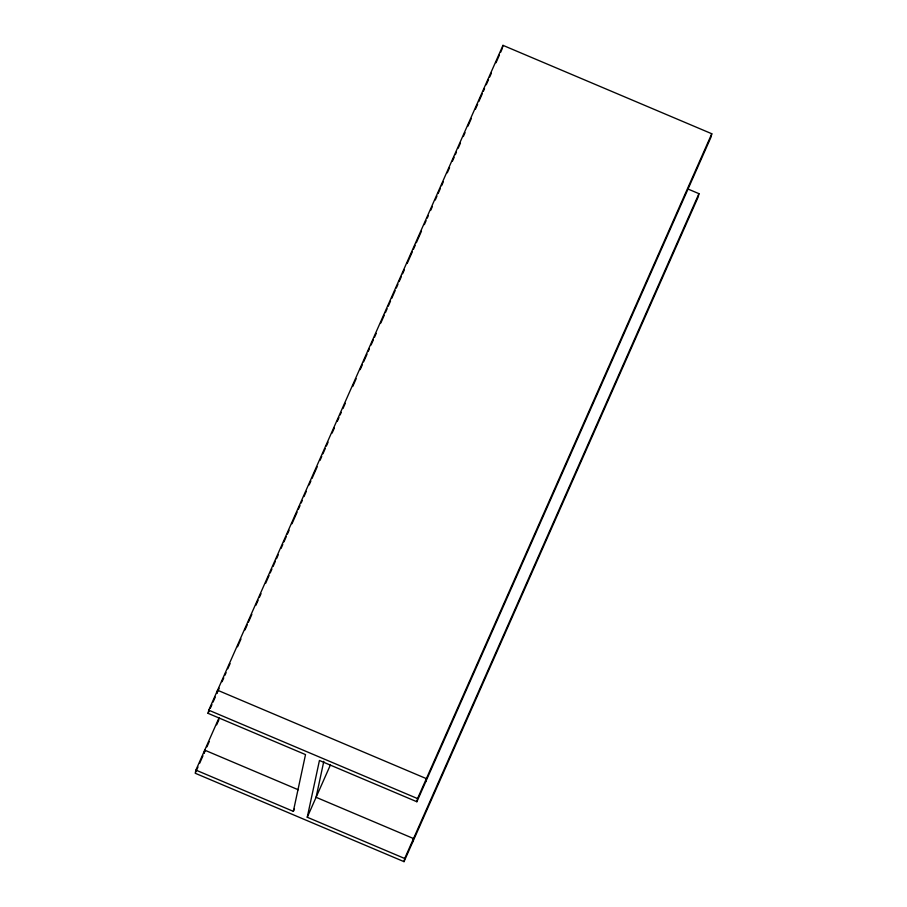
<?xml version="1.0" encoding="UTF-8"?>
<svg xmlns="http://www.w3.org/2000/svg" width="907" height="907" viewBox="0 0 907 907"><rect width="100%" height="100%" fill="white"/><g stroke="black" fill="none" stroke-linecap="round" stroke-linejoin="round"><path stroke-width="1.36" d="M219.052 717.777L195.901 770.1L195.22 773.252L404.023 861.65L698.254 196.819L698.934 193.656L688.538 189.257M195.901 770.1L293.346 811.346L305.512 754.59L208.066 713.344L208.746 710.181L502.977 45.35L711.78 133.748L711.099 136.9L416.869 801.743L319.434 760.485L307.258 817.241L404.703 858.498L404.023 861.65M323.81 761.302L316.09 797.298L413.535 838.556L412.855 841.707M502.523 47.447L502.977 45.35M416.869 801.743L417.549 798.579L711.78 133.748M425.7 781.789L426.369 778.637L217.578 690.238L216.898 693.39L219.188 688.209M208.066 713.344L209.177 710.85M210.277 708.356L211.932 704.614M213.032 702.12L215.242 697.132M222.056 681.735L223.768 677.858M224.925 675.262L226.07 672.677M227.782 668.788L230.083 663.607M237.532 646.77L240.967 639.004M244.981 629.946L247.271 624.764M248.416 622.168L251.851 614.402M255.865 605.332L258.155 600.162M259.3 597.566L261.023 593.677M265.615 583.326L269.05 575.548M270.195 572.963L271.919 569.074M273.064 566.49L275.354 561.308M276.499 558.723L278.222 554.835M281.079 548.361L282.803 544.472M283.948 541.887L286.238 536.706M287.383 534.11L289.106 530.232M291.975 523.758L297.133 512.104M298.278 509.507L299.99 505.63M301.147 503.034L302.292 500.449M304.004 496.56L306.294 491.379M309.162 484.905L310.886 481.016M312.031 478.431L317.189 466.776M320.058 460.303L321.77 456.414M322.915 453.829L325.216 448.648M326.361 446.051L328.073 442.174M332.087 433.104L334.377 427.923M337.245 421.449L338.969 417.571M340.114 414.975L341.259 412.39M342.982 408.501L345.272 403.32M352.721 386.484L356.156 378.718M360.17 369.659L362.46 364.478M363.605 361.882L367.052 354.115M368.197 351.519L369.342 348.934M371.054 345.045L373.355 339.864M374.5 337.279L376.212 333.391M380.804 323.039L384.239 315.262M385.384 312.677L387.108 308.788M388.253 306.203L390.543 301.022M391.688 298.426L395.123 290.659M396.28 288.075L397.992 284.186M399.137 281.601L401.427 276.42M402.583 273.823L404.295 269.946M407.164 263.472L412.322 251.817M413.467 249.221L415.191 245.332M416.336 242.747L421.494 231.092M424.351 224.619L426.075 220.73M427.22 218.145L428.365 215.549M430.655 210.379L432.378 206.49M435.247 200.016L436.959 196.127M438.115 193.542L440.405 188.361M441.55 185.765L443.274 181.888M447.276 172.818L449.577 167.636M452.434 161.163L454.158 157.285M455.303 154.689L456.448 152.104M458.171 148.215L460.461 143.034M463.33 136.56L465.042 132.671M467.91 126.198L471.345 118.432M475.359 109.362L477.649 104.192M478.805 101.595L482.241 93.829M483.386 91.233L484.531 88.648M486.254 84.759L488.544 79.578M489.689 76.993L491.413 73.104M495.993 62.753L499.428 54.976M500.573 52.391L502.297 48.502M195.776 772.004L197.987 767.016M199.642 763.275L202.953 755.803M205.197 750.713L204.052 753.309L204.733 750.157L298.267 789.759M206.921 746.835L209.211 741.654M216.66 724.818L218.95 719.636M293.346 811.346L294.446 808.863M307.258 817.241L330.42 764.93M404.703 858.498L698.934 193.656M208.746 710.181L417.549 798.579"/></g></svg>
